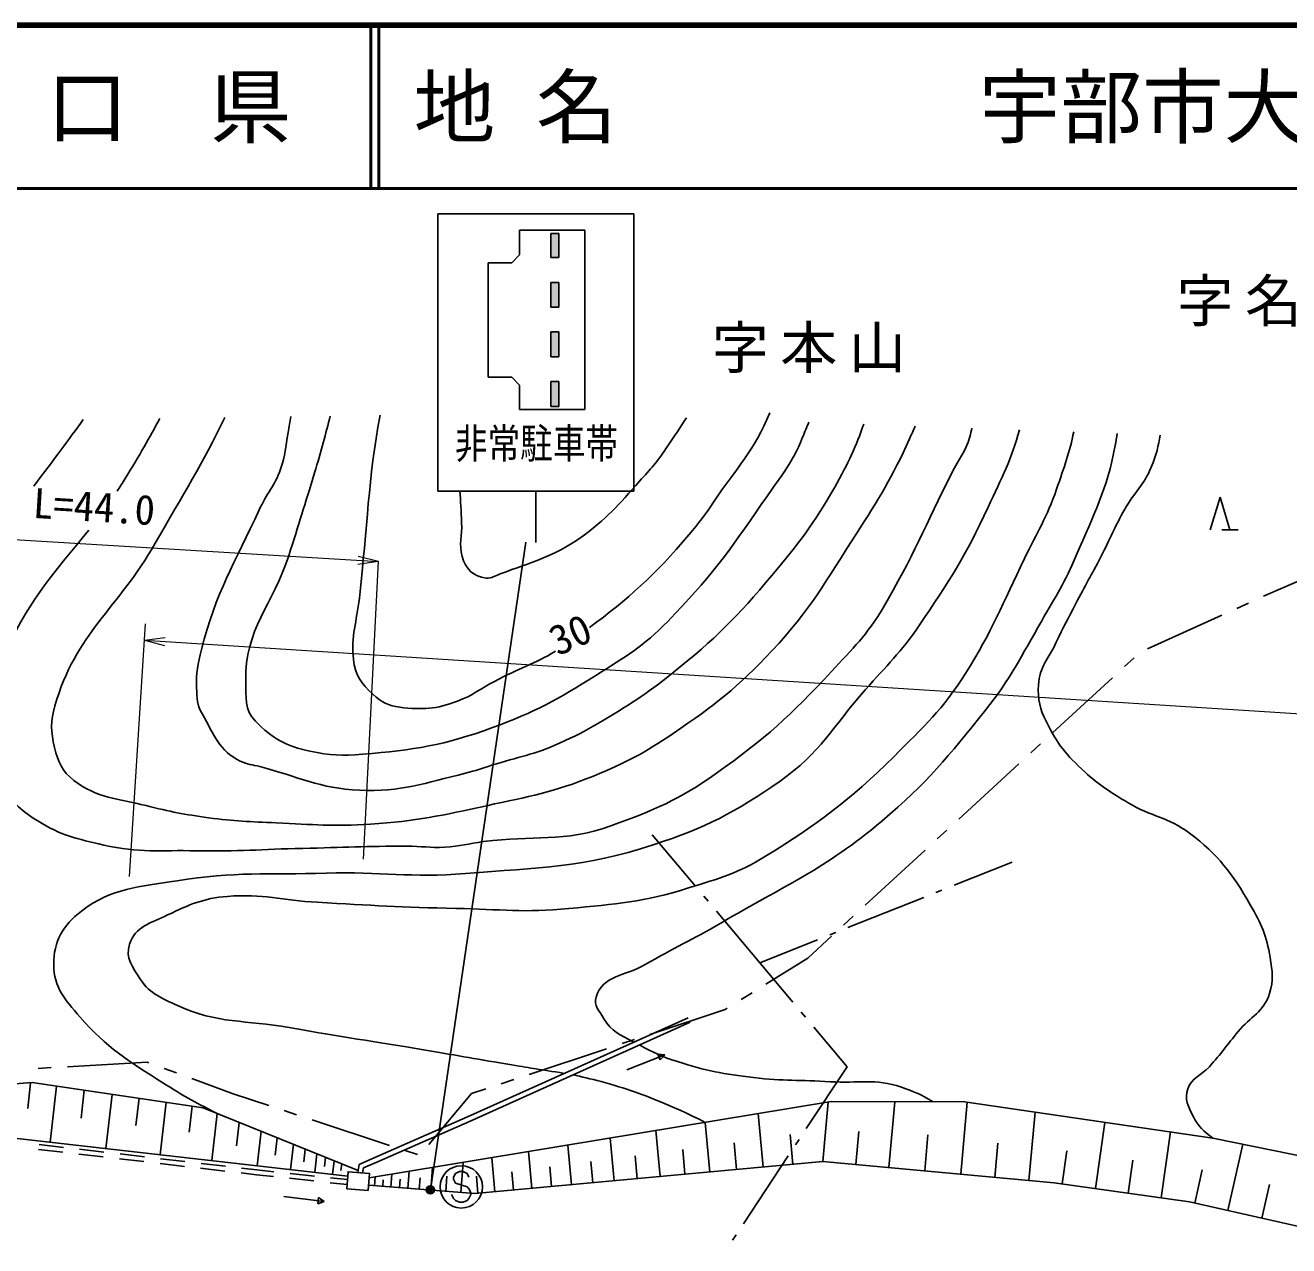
# Model space of a CAD drawing. Units: millimetres, scale not verified. Extents: x 40000 to 680000, y 20000 to 380000.
# Drawn here: x 346574 to 424009, y 305196 to 380000 of the extents above; entities that cross this region are included whole.
import ezdxf
from ezdxf.enums import TextEntityAlignment as Align

# ---------------------------------------------------------------- set-up
doc = ezdxf.new("R2010")
doc.units = ezdxf.units.MM
doc.header["$LTSCALE"] = 1000
doc.header["$PDMODE"] = 32
doc.header["$PDSIZE"] = 500
for name, color, linetype, lineweight in [('M-BGD', 7, 'Continuous', 25), ('M-BGD-HTXT', 7, 'Continuous', 13), ('M-BMK-HTXT', 7, 'Continuous', 13), ('M-BMK-ROW', 30, 'Continuous', 25), ('M-STR-STRC', 7, 'Continuous', 25), ('M-TTL', 2, 'Continuous', 140), ('M-TTL-LINE', 7, 'Continuous', 50)]:
    doc.layers.add(name, color=color, linetype=linetype, lineweight=lineweight)
doc.layers.add('M-TTL-TXT', color=7, linetype='Continuous')
doc.styles.add('ＭＳ ゴシック', font='')
doc.styles.get('ＭＳ ゴシック').set_extended_font_data('MS Gothic')

msp = doc.modelspace()

# ---------------------------------------------------------------- hatches: boundary and pattern name
at = {"layer": 'M-STR-STRC'}
for points in [[(379285, 365761), (379285, 367241), (378785, 367241), (378785, 365761)], [(379285, 362721), (379285, 364241), (378785, 364241), (378785, 362721)], [(379285, 359681), (379285, 361201), (378785, 361201), (378785, 359681)], [(379285, 356641), (379285, 358161), (378785, 358161), (378785, 356641)]]:
    msp.add_hatch(color=256, dxfattribs=at).paths.add_polyline_path(points)

# ---------------------------------------------------------------- linework, layer by layer
at = {"layer": 'M-BGD'}
for p, q in [((419204, 349070), (419804, 351070)), ((419804, 351070), (420404, 349070)), ((419904, 349070), (420904, 349070)), ((384999, 330388), (387650, 327229)), ((403498, 327287), (407051, 328703)), ((402384, 326842), (402755, 326990)), ((388164, 326616), (388421, 326310)), ((396996, 324694), (401641, 326546)), ((388935, 325697), (391585, 322537)), ((391585, 322537), (395138, 323954)), ((395881, 324250), (396253, 324398)), ((391585, 322537), (393620, 320118)), ((394135, 319506), (394393, 319200)), ((394908, 318588), (396942, 316169)), ((383442, 315972), (385766, 316893)), ((385348, 316930), (385766, 316893)), ((385487, 316581), (385348, 316930)), ((385766, 316893), (385487, 316581)), ((396942, 316169), (394439, 312374)), ((346904, 315189), (346724, 313606)), ((348481, 314976), (348090, 311546)), ((350189, 314725), (349993, 313010)), ((351896, 314474), (351518, 311155)), ((353549, 314231), (353359, 312572)), ((355201, 313989), (354835, 310777)), ((356800, 313754), (356617, 312148)), ((395449, 310352), (395782, 314000)), ((399491, 309983), (399861, 314025)), ((403905, 309579), (404308, 313992)), ((330649, 313534), (366334, 309467)), ((358340, 313303), (358011, 310415)), ((391801, 310016), (391499, 313292)), ((408090, 309196), (408473, 313382)), ((359687, 312757), (359522, 311313)), ((361034, 312211), (360793, 310098)), ((385486, 309434), (385225, 312255)), ((388526, 309714), (388245, 312754)), ((397470, 310167), (397655, 312188)), ((412158, 308699), (412730, 312758)), ((416195, 308129), (416765, 312167)), ((348907, 311227), (347418, 311401)), ((362019, 311812), (361899, 310755)), ((363005, 311412), (362829, 309866)), ((380046, 308932), (379822, 311362)), ((382664, 309174), (382423, 311792)), ((390164, 309865), (390013, 311503)), ((393625, 310184), (393457, 312008)), ((393998, 311706), (393778, 311372)), ((401698, 309781), (401900, 311987)), ((405997, 309388), (406189, 311481)), ((420280, 307353), (421198, 311412)), ((348873, 310929), (347383, 311103)), ((351357, 310640), (349867, 310813)), ((351391, 310938), (349901, 311112)), ((353840, 310350), (352350, 310524)), ((353874, 310648), (352384, 310822)), ((356357, 310359), (354867, 310532)), ((363726, 311120), (363638, 310347)), ((364447, 310828), (364318, 309696)), ((364975, 310614), (364910, 310048)), ((375362, 308501), (375169, 310593)), ((377616, 308708), (377409, 310963)), ((384075, 309304), (383945, 310714)), ((387006, 309574), (386865, 311094)), ((393337, 310705), (390583, 306531)), ((410128, 308986), (410415, 311015)), ((356323, 310061), (354833, 310234)), ((358806, 309771), (357316, 309945)), ((358840, 310069), (357350, 310243)), ((360776, 309843), (359833, 309953)), ((361806, 309733), (360776, 309843)), ((365503, 310400), (365408, 309572)), ((365966, 310212), (365919, 309798)), ((370030, 308710), (370112, 309757)), ((371421, 308601), (371530, 309992)), ((373268, 308456), (373413, 310303)), ((378831, 308820), (378719, 310035)), ((381355, 309053), (381235, 310362)), ((414176, 308414), (414461, 310433)), ((418251, 307812), (418710, 309841)), ((360743, 309545), (359799, 309655)), ((361778, 309434), (360743, 309545)), ((364264, 309168), (362772, 309328)), ((364292, 309467), (362801, 309626)), ((366293, 308950), (365258, 309061)), ((366317, 309250), (365287, 309360)), ((367986, 308871), (368028, 309413)), ((368484, 308832), (368515, 309226)), ((368983, 308793), (369045, 309581)), ((369506, 308751), (369547, 309275)), ((370725, 308656), (370780, 309351)), ((372344, 308528), (372417, 309452)), ((374315, 308404), (374219, 309450)), ((376489, 308605), (376385, 309732)), ((362417, 308207), (364900, 307916)), ((422355, 306883), (422824, 308958)), ((364505, 307774), (364549, 308146)), ((364900, 307916), (364505, 307774)), ((364549, 308146), (364900, 307916)), ((390143, 305863), (389923, 305530))]:
    msp.add_line(p, q, dxfattribs=at)
for points in [[(387192, 319168), (373670, 313093), (368005, 310600), (367039, 310185), (366948, 309684)], [(387315, 318894), (373791, 312819), (368125, 310325), (367306, 309973), (367249, 309661)], [(366970, 309805), (357472, 313655), (346989, 315195), (336520, 314401), (330649, 313534)], [(367643, 309349), (395971, 314031), (404134, 314018), (419355, 311787), (437843, 308026), (455386, 305791), (489782, 304053), (507610, 303023), (528199, 302108)], [(528266, 299066), (505682, 300451), (487716, 301448), (460045, 303033), (441244, 304101), (430606, 305018), (417925, 307885), (409635, 309055), (395447, 310352), (374135, 308388), (367608, 308901)]]:
    msp.add_lwpolyline(points, dxfattribs=at)
msp.add_lwpolyline([(366273, 308689), (367583, 308587), (367665, 309629), (366354, 309731)], close=True, dxfattribs=at)
for points, knots in [([(381152, 343088), (383520, 344829), (385103, 346246), (387251, 348769), (387887, 349515), (388217, 349958), (388761, 350774), (390164, 352880), (391256, 353913), (392214, 356255)], [0, 0, 0, 0, 1, 1, 1, 2, 2, 2, 3, 3, 3, 3]), ([(358803, 355952), (357434, 353114), (356274, 351287), (354542, 348254), (352275, 344283), (349645, 342692), (348391, 338295), (348117, 337332), (348136, 336705), (348369, 335731), (348581, 334845), (348827, 334275), (349549, 333720), (351006, 332600), (352211, 332624), (353993, 332170), (355465, 331795), (356306, 331634), (357811, 331428), (359418, 331208), (360332, 331193), (361953, 331116), (364206, 331008), (365476, 330887), (367727, 331033), (370544, 331217), (372107, 331566), (374866, 332168), (377453, 332733), (378948, 332978), (381396, 333985), (383396, 334808), (384490, 335379), (386278, 336594), (388836, 338333), (390236, 339418), (392349, 341676), (394694, 344183), (395636, 345915), (397490, 348804), (398903, 351004), (399691, 352259), (400764, 354644), (400889, 354921), (401008, 355181), (401119, 355429)], [0, 0, 0, 0, 1, 1, 1, 2, 2, 2, 3, 3, 3, 4, 4, 4, 5, 5, 5, 6, 6, 6, 7, 7, 7, 8, 8, 8, 9, 9, 9, 10, 10, 10, 11, 11, 11, 12, 12, 12, 13, 13, 13, 14, 14, 14, 15, 15, 15, 15]), ([(354817, 355892), (354207, 354760), (353556, 353627), (352702, 352220), (352539, 351952), (352376, 351694), (352214, 351445)], [0, 0, 0, 0, 1, 1, 1, 2, 2, 2, 2]), ([(397962, 355545), (397495, 354220), (397025, 353162), (396186, 351693), (394901, 349442), (394006, 348271), (392339, 346285), (390200, 343735), (388863, 342389), (386267, 340306), (384591, 338962), (383555, 338327), (381707, 337230), (380805, 336695), (380275, 336433), (379320, 335997), (377764, 335288), (376787, 335161), (375157, 334642), (374536, 334445), (374193, 334317), (373560, 334161), (371059, 333544), (369623, 333010), (367049, 333115), (364605, 333214), (363325, 333953), (360955, 334560), (360482, 334681), (360196, 334696), (359754, 334903), (358447, 335517), (358154, 336528), (357428, 337776), (357103, 338335), (357093, 338746), (357072, 339391), (357043, 340316), (357159, 340841), (357381, 341740), (358252, 345252), (359407, 347014), (360912, 350305), (361369, 351305), (361846, 351763), (362225, 352795), (362533, 353633), (362511, 354158), (362678, 355035), (362744, 355387), (362799, 355709), (362847, 356013)], [0, 0, 0, 0, 1, 1, 1, 2, 2, 2, 3, 3, 3, 4, 4, 4, 5, 5, 5, 6, 6, 6, 7, 7, 7, 8, 8, 8, 9, 9, 9, 10, 10, 10, 11, 11, 11, 12, 12, 12, 13, 13, 13, 14, 14, 14, 15, 15, 15, 16, 16, 16, 17, 17, 17, 17]), ([(394592, 355668), (394472, 355375), (394348, 355069), (394219, 354745), (393529, 353013), (392767, 352221), (391719, 350679), (389692, 347694), (388460, 346056), (385950, 343463), (384455, 341918), (383367, 341305), (381551, 340154), (379209, 338670), (377817, 337912), (375215, 336955), (372234, 335859), (370415, 335590), (367250, 335320), (365992, 335212), (365259, 335245), (364023, 335505), (362569, 335811), (361730, 336278), (360691, 337340), (359995, 338052), (360107, 338821), (360086, 339816), (360017, 342983), (361750, 344470), (362718, 347486), (363354, 349469), (363699, 350583), (364305, 352576), (364698, 353869), (364993, 354991), (365266, 356049)], [0, 0, 0, 0, 1, 1, 1, 2, 2, 2, 3, 3, 3, 4, 4, 4, 5, 5, 5, 6, 6, 6, 7, 7, 7, 8, 8, 8, 9, 9, 9, 10, 10, 10, 11, 11, 11, 12, 12, 12, 12]), ([(368321, 356095), (367586, 352178), (367554, 349346), (367053, 344896), (366887, 343428), (366534, 342601), (366687, 341131), (366786, 340180), (367178, 339640), (367885, 338995), (368412, 338513), (368824, 338289), (369533, 338203), (370911, 338036), (371770, 338078), (373066, 338573), (374003, 338931), (374441, 339321), (375328, 339788), (376791, 340559), (377814, 340864), (379065, 341629)], [0, 0, 0, 0, 1, 1, 1, 2, 2, 2, 3, 3, 3, 4, 4, 4, 5, 5, 5, 6, 6, 6, 7, 7, 7, 7]), ([(373211, 351441), (373252, 350853), (373289, 350236), (373319, 349493), (373352, 348695), (373144, 348220), (373351, 347449), (373552, 346702), (374048, 346184), (374819, 346119), (375168, 346090), (375354, 346242), (375680, 346369), (377654, 347132), (378888, 347380), (380616, 348601), (382210, 349727), (382920, 350605), (384226, 352056), (384906, 352811), (385302, 353231), (385862, 354079), (386330, 354787), (386736, 355374), (387104, 355943)], [0, 0, 0, 0, 1, 1, 1, 2, 2, 2, 3, 3, 3, 4, 4, 4, 5, 5, 5, 6, 6, 6, 7, 7, 7, 8, 8, 8, 8]), ([(350461, 349048), (348803, 346975), (347200, 345316), (345763, 342406), (344771, 340400), (344272, 339154), (344103, 336922), (343990, 335420), (344470, 334525), (345262, 333244), (345856, 332283), (346381, 331831), (347338, 331232), (348766, 330338), (349748, 330136), (351388, 329754), (353555, 329250), (354848, 329453), (357072, 329403), (359615, 329345), (361039, 329498), (363582, 329552), (366075, 329606), (367472, 329689), (369966, 329684), (370870, 329683), (371377, 329576), (372279, 329626), (373218, 329679), (373732, 329839), (374664, 329963), (377709, 330367), (379579, 329888), (382467, 330935), (385117, 331896), (386631, 332517), (388928, 334151), (391928, 336285), (393494, 337687), (395987, 340396), (397315, 341841), (398155, 342608), (399150, 344300), (400988, 347427), (401735, 349334), (403361, 352577), (403792, 353436), (404205, 353853), (404459, 354780), (404508, 354960), (404554, 355133), (404597, 355301)], [0, 0, 0, 0, 1, 1, 1, 2, 2, 2, 3, 3, 3, 4, 4, 4, 5, 5, 5, 6, 6, 6, 7, 7, 7, 8, 8, 8, 9, 9, 9, 10, 10, 10, 11, 11, 11, 12, 12, 12, 13, 13, 13, 14, 14, 14, 15, 15, 15, 16, 16, 16, 17, 17, 17, 17]), ([(358340, 313303), (356751, 314098), (356272, 314385), (355009, 315183), (352863, 316538), (351585, 317308), (349919, 319223), (349002, 320279), (348318, 321027), (348316, 322426), (348315, 323868), (348868, 324831), (350016, 325705), (351927, 327159), (353508, 327169), (355878, 327562), (359404, 328146), (361444, 327925), (365017, 328031), (368350, 328131), (370231, 327730), (373554, 328006), (378087, 328383), (380743, 328346), (385065, 329765), (388294, 330825), (390045, 331739), (392836, 333678), (395295, 335385), (396087, 337034), (398065, 339281), (399386, 340781), (400234, 341546), (401353, 343202), (403191, 345919), (404211, 347477), (405581, 350457), (406428, 352301), (407043, 353448), (407504, 355195)], [0, 0, 0, 0, 1, 1, 1, 2, 2, 2, 3, 3, 3, 4, 4, 4, 5, 5, 5, 6, 6, 6, 7, 7, 7, 8, 8, 8, 9, 9, 9, 10, 10, 10, 11, 11, 11, 12, 12, 12, 13, 13, 13, 13]), ([(379610, 315762), (378050, 316007), (377654, 316071), (376401, 316277), (374328, 316618), (373172, 316839), (371100, 317189), (367841, 317739), (366003, 317975), (362751, 318567), (360071, 319056), (358383, 318776), (355909, 319915), (354923, 320369), (354240, 320615), (353640, 321519), (353150, 322258), (352686, 322844), (352965, 323686), (353325, 324776), (354263, 324978), (355299, 325471), (356655, 326115), (357474, 326488), (358971, 326608), (361121, 326780), (362327, 326365), (364481, 326246), (367795, 326062), (369651, 325936), (372970, 325871), (375674, 325818), (377203, 325592), (379894, 325861), (382787, 326150), (384454, 326259), (387230, 327125), (389133, 327718), (390256, 328018), (391949, 329071), (395247, 331120), (397042, 332436), (399797, 335171), (401665, 337026), (402795, 338048), (404199, 340274), (405849, 342889), (406465, 344534), (407816, 347315), (408615, 348958), (409179, 349835), (409779, 351561), (410258, 352940), (410596, 353872), (410830, 355073)], [0, 0, 0, 0, 1, 1, 1, 2, 2, 2, 3, 3, 3, 4, 4, 4, 5, 5, 5, 6, 6, 6, 7, 7, 7, 8, 8, 8, 9, 9, 9, 10, 10, 10, 11, 11, 11, 12, 12, 12, 13, 13, 13, 14, 14, 14, 15, 15, 15, 16, 16, 16, 17, 17, 17, 18, 18, 18, 18]), ([(383878, 317679), (383021, 318132), (382496, 318321), (382036, 319106), (381756, 319584), (381388, 319911), (381553, 320440), (381974, 321785), (383346, 321718), (384564, 322426), (386350, 323463), (387419, 323921), (389198, 324969), (393133, 327286), (395588, 328276), (399072, 331228), (401840, 333573), (403151, 335177), (405415, 338012), (406993, 339990), (407602, 341302), (408867, 343493), (409754, 345029), (410305, 345871), (410991, 347506), (412070, 350080), (412872, 351498), (413370, 354244), (413416, 354501), (413459, 354744), (413498, 354975)], [0, 0, 0, 0, 1, 1, 1, 2, 2, 2, 3, 3, 3, 4, 4, 4, 5, 5, 5, 6, 6, 6, 7, 7, 7, 8, 8, 8, 9, 9, 9, 10, 10, 10, 10]), ([(416130, 354879), (416032, 354252), (415895, 353662), (415588, 352921), (415131, 351822), (414545, 351382), (413963, 350344), (413336, 349226), (413081, 348549), (412490, 347412), (411906, 346288), (411544, 345678), (410960, 344554), (410482, 343634), (410194, 343128), (409764, 342184), (409305, 341176), (408716, 340674), (408668, 339567), (408629, 338661), (408753, 338110), (409155, 337298), (409822, 335948), (410388, 335252), (411505, 334242), (412455, 333382), (413079, 333000), (414177, 332338), (415575, 331494), (416624, 331472), (417924, 330485), (419715, 329124), (420522, 328042), (421654, 326098), (422333, 324930), (422653, 324194), (422873, 322860), (423013, 322013), (423090, 321483), (422836, 320663), (422486, 319534), (421662, 319241), (420911, 318328), (420220, 317486), (419873, 316980), (419145, 316170), (418651, 315621), (418070, 315514), (417823, 314818), (417595, 314175), (417859, 313715), (418164, 313103), (418473, 312483), (418772, 312249), (419355, 311787)], [0, 0, 0, 0, 1, 1, 1, 2, 2, 2, 3, 3, 3, 4, 4, 4, 5, 5, 5, 6, 6, 6, 7, 7, 7, 8, 8, 8, 9, 9, 9, 10, 10, 10, 11, 11, 11, 12, 12, 12, 13, 13, 13, 14, 14, 14, 15, 15, 15, 16, 16, 16, 17, 17, 17, 18, 18, 18, 18]), ([(402210, 314021), (401407, 314505), (401059, 314638), (400271, 314913), (398660, 315475), (397617, 315135), (395914, 315249), (394079, 315373), (393038, 315281), (391212, 315500), (389362, 315722), (388319, 315917), (386543, 316480), (385596, 316781), (385091, 317035), (384213, 317501)], [0, 0, 0, 0, 1, 1, 1, 2, 2, 2, 3, 3, 3, 4, 4, 4, 5, 5, 5, 5]), ([(380128, 315665), (380659, 315561), (381221, 315432), (381864, 315254), (383471, 314810), (384362, 314506), (385896, 313851), (386827, 313453), (387153, 313308), (388245, 312754)], [0, 0, 0, 0, 1, 1, 1, 2, 2, 2, 3, 3, 3, 3])]:
    msp.add_open_spline(points, degree=3, knots=knots, dxfattribs=at)
msp.add_open_spline([(350126, 355833), (349236, 354595), (348361, 353418), (347093, 351759)], degree=3, dxfattribs=at)
at = {"layer": 'M-BGD-HTXT'}
for p, q in [((324875, 349747), (368218, 347124)), ((368218, 347124), (366955, 346950)), ((368218, 347124), (366985, 347449)), ((367295, 328887), (368218, 347124)), ((352965, 327831), (353949, 343304)), ((353885, 342306), (355148, 342477)), ((353885, 342306), (548492, 329932)), ((353885, 342306), (355117, 341978))]:
    msp.add_line(p, q, dxfattribs=at)
at = {"layer": 'M-BMK-ROW'}
for p, q in [((422757, 345137), (427046, 346990)), ((420819, 344260), (421547, 344589)), ((422459, 345002), (422757, 345137)), ((415352, 341786), (419908, 343847)), ((413947, 340690), (414535, 341231)), ((409531, 336627), (413211, 340013)), ((408207, 335408), (408795, 335950)), ((403791, 331346), (407471, 334731)), ((402467, 330127), (403055, 330669)), ((398051, 326064), (401731, 329450)), ((396727, 324846), (397315, 325387)), ((394526, 322821), (395991, 324168)), ((391971, 321231), (394526, 322821)), ((390443, 320280), (391122, 320702)), ((384862, 318147), (389463, 319670)), ((389463, 319670), (389594, 319751)), ((383154, 317581), (383913, 317832)), ((377458, 315695), (382204, 317267)), ((347370, 316063), (348168, 316110)), ((349167, 316168), (354045, 316451)), ((354045, 316451), (354152, 316412)), ((355090, 316066), (355840, 315789)), ((356779, 315443), (359317, 314507)), ((375749, 315129), (376508, 315381)), ((359317, 314507), (361496, 313789)), ((371298, 311406), (373920, 314524)), ((373920, 314524), (374800, 314815)), ((362446, 313476), (363206, 313226)), ((364155, 312913), (368904, 311348)), ((369854, 311035), (370614, 310784))]:
    msp.add_line(p, q, dxfattribs=at)
at = {"layer": 'M-STR-STRC'}
for p, q in [((371862, 368441), (383862, 368441)), ((371862, 351441), (371862, 368441)), ((383862, 368441), (383862, 351441)), ((380862, 367441), (376862, 367441)), ((376862, 367441), (376862, 365938)), ((378785, 367241), (378785, 365761)), ((379285, 367241), (378785, 367241)), ((379285, 367241), (379285, 365761)), ((380862, 367441), (380862, 356441)), ((376862, 365938), (376393, 365441)), ((378785, 365761), (379285, 365761)), ((376393, 365441), (374946, 365441)), ((374946, 365441), (374946, 358441)), ((378785, 364241), (379285, 364241)), ((378785, 364241), (378785, 362721)), ((379285, 364241), (379285, 362721)), ((378785, 362721), (379285, 362721)), ((378785, 361201), (379285, 361201)), ((378785, 361201), (378785, 359681)), ((379285, 361201), (379285, 359681)), ((378785, 359681), (379285, 359681)), ((374946, 358441), (376388, 358441)), ((376388, 358441), (376862, 357934)), ((376862, 356441), (376862, 357934)), ((378785, 358161), (379285, 358161)), ((378785, 358161), (378785, 356641)), ((379285, 358161), (379285, 356641)), ((376862, 356441), (380862, 356441)), ((378785, 356641), (379285, 356641)), ((371862, 351441), (383862, 351441)), ((377862, 351441), (377862, 348298)), ((371402, 308624), (377261, 348311)), ((373177, 309749), (372941, 309631)), ((373414, 309749), (373177, 309749)), ((373650, 309631), (373414, 309749)), ((372941, 309631), (372823, 309394)), ((372823, 309394), (372823, 309276)), ((372823, 309276), (372941, 309040)), ((372941, 309040), (373650, 308803)), ((373768, 309394), (373650, 309631)), ((372823, 308094), (372705, 308331)), ((373650, 308803), (373768, 308685)), ((373768, 308685), (373886, 308449)), ((373886, 308331), (373768, 308094)), ((373886, 308449), (373886, 308331)), ((372941, 307976), (372823, 308094)), ((373177, 307858), (372941, 307976)), ((373414, 307858), (373177, 307858)), ((373650, 307976), (373414, 307858)), ((373768, 308094), (373650, 307976))]:
    msp.add_line(p, q, dxfattribs=at)
for centre, radius in [((373295, 308803), 1300), ((371402, 308624), 150), ((371402, 308624), 120), ((371402, 308624), 90), ((371402, 308624), 60), ((371402, 308624), 30)]:
    msp.add_circle(centre, radius, dxfattribs=at)
msp.add_point((371402, 308624), dxfattribs=at)
at = {"layer": 'M-TTL'}
msp.add_line((680000, 380000), (40000, 380000), dxfattribs=at)
at = {"layer": 'M-TTL-LINE'}
for p, q in [((367750, 380000), (367750, 370000)), ((368250, 380000), (368250, 370000)), ((40000, 370000), (680000, 370000))]:
    msp.add_line(p, q, dxfattribs=at)

# ---------------------------------------------------------------- texts
at = {"layer": 'M-BGD', "style": 'ＭＳ ゴシック'}
msp.add_text('30', height=1833, rotation=23.997, dxfattribs=at).set_placement((379429, 340812), align=Align.BOTTOM_LEFT)
at = {"layer": 'M-BGD-HTXT', "style": 'ＭＳ ゴシック'}
msp.add_text('側溝\u3000L=44.0', height=1833, rotation=356.502, dxfattribs=at).set_placement((346959, 349262), align=Align.BOTTOM_CENTER)
at = {"layer": 'M-BMK-HTXT', "char_height": 2566, "attachment_point": 8, "style": 'ＭＳ ゴシック'}
for s, insert in [('\\T1.2;字名切', (423430, 361528)), ('\\T1.2;字本山', (394942, 358677))]:
    msp.add_mtext(s, dxfattribs=dict(at, insert=insert))
at = {"layer": 'M-STR-STRC', "style": 'ＭＳ ゴシック', "width": 0.8}
msp.add_text('非常駐車帯', height=1833, dxfattribs=at).set_placement((372905, 352906), align=Align.BOTTOM_LEFT)
at = {"layer": 'M-TTL-TXT', "style": 'ＭＳ ゴシック'}
msp.add_text('山\u3000口\u3000県', height=3666, dxfattribs=at).set_placement((350375, 375000), align=Align.MIDDLE_CENTER)
for s, p in [('地 名', (370380, 375000)), ('宇部市大字東岐波', (405024, 375000))]:
    msp.add_text(s, height=3666, dxfattribs=at).set_placement(p, align=Align.MIDDLE_LEFT)

doc.saveas('drawing.dxf')
